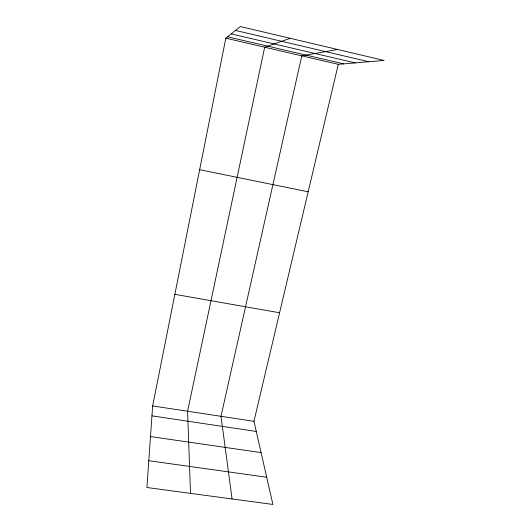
<?xml version="1.0" encoding="UTF-8"?>
<svg xmlns="http://www.w3.org/2000/svg" width="531" height="531" viewBox="0 0 531 531"><rect width="100%" height="100%" fill="white"/><g stroke="black" fill="none" stroke-linecap="round" stroke-linejoin="round"><path stroke-width="0.8" d="M152.656 405.93L146.908 487.511L272.901 504.45L253.951 421.302L338.28 64.337L384.092 60.448L240.39 26.55L225.828 38.172L152.656 405.93L253.951 421.302M290.265 38.312L264.677 47.213L187.589 411.233L190.503 493.372M337.663 49.496L301.774 55.841L221.002 416.304L232.067 498.961M148.793 460.722L266.701 477.243M150.499 436.562L261.093 452.618M151.952 415.853L256.267 431.464M174.858 294.34L279.591 312.772M199.656 169.714L308.172 191.791M225.828 38.172L338.28 64.337M231.184 33.898L355.199 62.897M227.547 36.798L343.73 63.873M235.498 30.453L368.786 61.742"/></g></svg>
